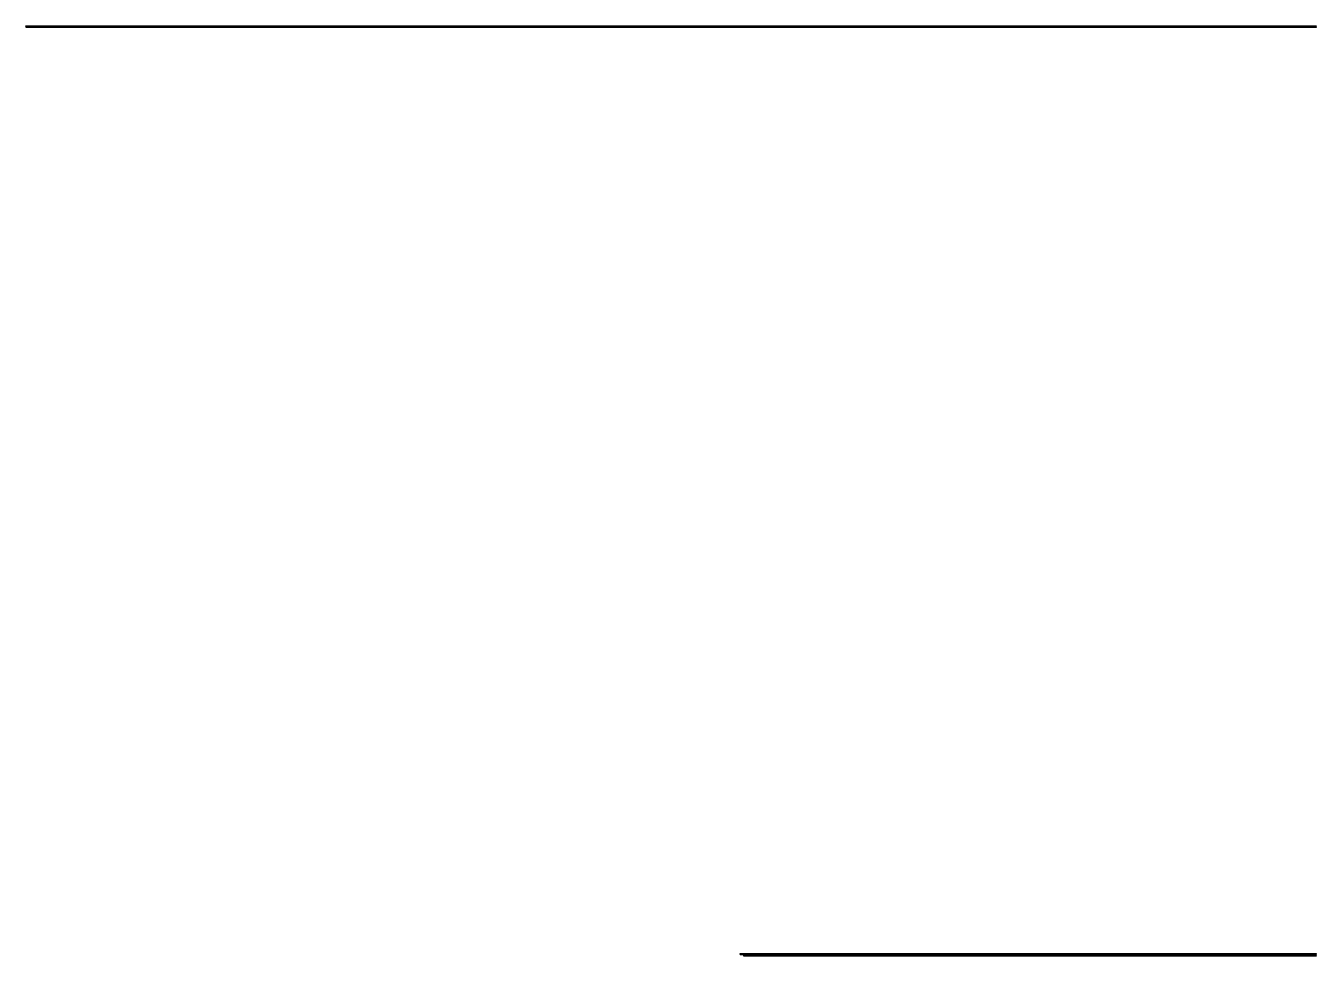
# Model space of a CAD drawing. Header units: millimetres. Extents: x -26.7 to 22, y -18.8 to 16.4.
import ezdxf

# ---------------------------------------------------------------- set-up
doc = ezdxf.new("R2010")
doc.units = ezdxf.units.MM

msp = doc.modelspace()

# ---------------------------------------------------------------- linework, layer by layer
for points in [[(-26.741526, 16.35601), (-26.741526, 16.37601), (22.048, 16.37601), (22.048, 16.35601)], [(-26.73027, 16.30601), (-26.73027, 16.32601), (22.048, 16.32601), (22.048, 16.30601)], [(0.271456, -18.715394), (0.271456, -18.695394), (22.048, -18.695394), (22.048, -18.715394)], [(0.273075, -18.748778), (0.273075, -18.728778), (22.048, -18.728778), (22.048, -18.748778)], [(0.409856, -18.798384), (0.409856, -18.778384), (22.048, -18.778384), (22.048, -18.798384)]]:
    msp.add_lwpolyline(points, close=True)

doc.saveas('drawing.dxf')
